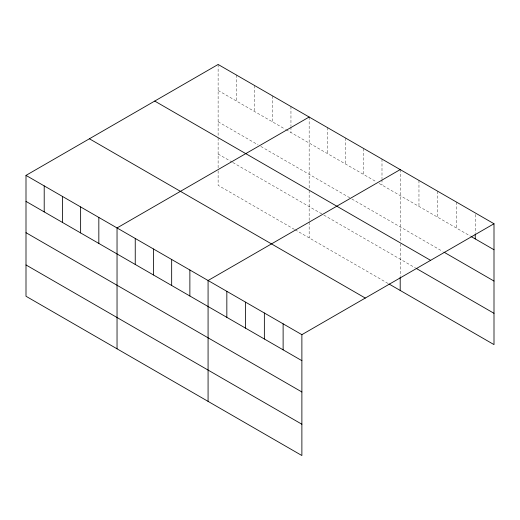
<?xml version="1.0" encoding="UTF-8"?>
<svg xmlns="http://www.w3.org/2000/svg" width="520" height="520" viewBox="0 0 520 520"><rect width="100%" height="100%" fill="white"/><g stroke="black" fill="none" stroke-linecap="round" stroke-linejoin="round"><path stroke-width="0.39" stroke-dasharray="2.6 1.95" d="M218.12 64.467L218.12 136.292M218.12 90.467L285.35 129.285M286.052 129.688L376.389 181.844M379.191 183.463L470.379 236.106M218.12 121.778L258.037 144.82M260.839 146.439L351.182 198.594M351.878 198.998L442.585 251.368M218.12 154.031L232.128 162.117M232.83 162.519L323.167 214.675M323.869 215.085L415.487 267.976M294.457 229.405L218.12 185.334L218.12 169.683M295.159 229.814L388.297 283.589M475.241 214.487L475.241 233.402M456.482 202.078L456.482 228.085M437.723 191.25L437.723 217.256M418.964 180.421L418.964 206.421M400.199 169.592L400.199 241.41M400.199 243.834L400.199 276.374M381.992 159.075L381.992 178.776M381.992 179.562L381.992 185.081M363.786 148.564L363.786 174.571M345.579 138.053L345.579 164.053M327.373 127.543L327.373 153.543M309.159 117.026L309.159 188.851M309.159 190.463L309.159 220.681M309.159 222.242L309.159 237.9M290.953 106.516L290.953 126.217M290.953 127.004L290.953 132.516M272.747 96.005L272.747 122.005M254.54 85.488L254.54 111.495M236.327 74.977L236.327 100.984M218.12 137.904L218.12 168.116"/><path stroke-width="0.78" d="M26 175.389L301.88 334.666L301.88 455.533L26 296.257L26 175.389L218.12 64.467L494 223.743L494 344.611L388.999 283.992M309.159 117.026L117.039 227.948L117.039 348.816M400.199 169.592L208.078 280.507L208.078 401.382M301.88 334.666L494 223.743M471.075 236.509L494 249.75M443.976 252.167L494 281.053M154.72 101.069L430.599 260.344M416.182 268.378L494 313.307M89.401 138.781L365.281 298.058M26 201.389L301.88 360.666M26 232.694L301.88 391.976M26 264.953L301.88 424.229M475.241 234.189L475.241 238.914M400.199 277.154L400.199 290.459M283.12 323.83L283.12 349.837M264.361 313.001L264.361 339.007M245.596 302.172L245.596 328.172M226.837 291.343L226.837 317.343M189.872 269.997L189.872 296.003M171.665 259.486L171.665 285.486M153.459 248.976L153.459 274.976M135.245 238.459L135.245 264.466M98.833 217.438L98.833 243.438M80.626 206.921L80.626 232.928M62.413 196.411L62.413 222.417M44.207 185.9L44.207 211.9"/></g></svg>
